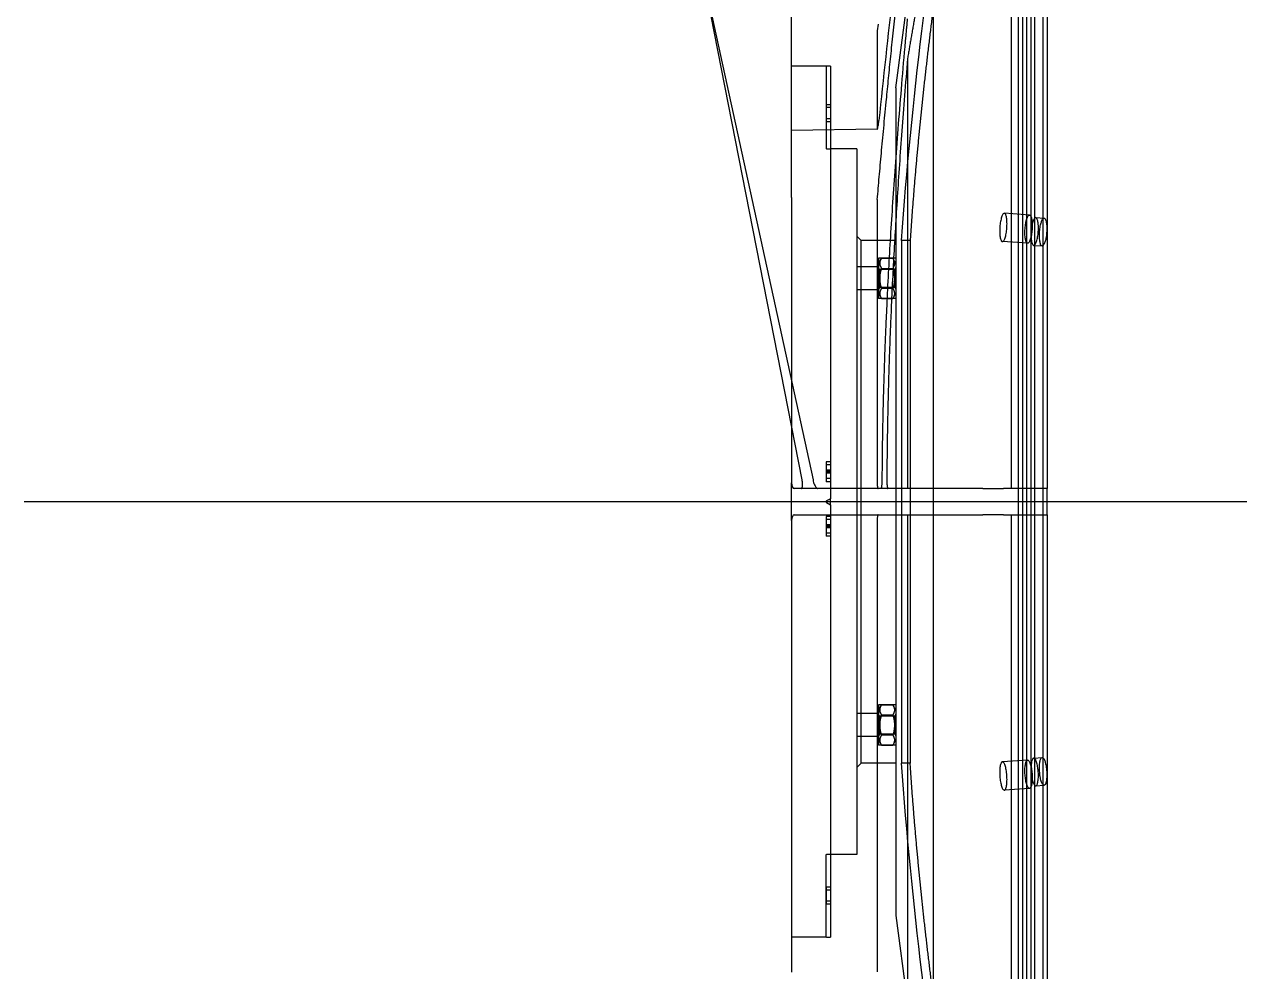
# Model space of a CAD drawing. Header units: millimetres. Extents: x -139278 to 641613, y -260926 to 217780.
# Drawn here: x 49511.4 to 49818.4, y 13520.9 to 13760.2 of the extents above; entities that cross this region are included whole.
import ezdxf

# ---------------------------------------------------------------- set-up
doc = ezdxf.new("R2010")
doc.units = ezdxf.units.MM

msp = doc.modelspace()

# ---------------------------------------------------------------- linework, layer by layer
for p, q in [((49760.667, 13914.578), (49760.667, 13642.898)), ((49769.729, 13914.578), (49769.729, 13642.898)), ((49766.567, 13911.118), (49766.567, 13368.078)), ((49768.647, 13910.56), (49768.647, 13368.635)), ((49763.509, 13899.706), (49763.509, 13379.489)), ((49765.59, 13899.149), (49765.59, 13380.047)), ((49762.427, 13895.669), (49762.427, 13383.527)), ((49764.508, 13895.111), (49764.508, 13384.084)), ((49731.559, 13744.098), (49740.972, 13815.598)), ((49740.972, 13815.598), (49740.972, 13463.598)), ((49707.868, 13645.098), (49682.983, 13771.857)), ((49682.999, 13771.922), (49710.612, 13645.098)), ((49705.159, 13716.426), (49705.159, 13767.45)), ((49726.785, 13757.967), (49726.785, 13734.115)), ((49713.946, 13749.598), (49705.159, 13749.598)), ((49713.946, 13749.598), (49713.946, 13728.698)), ((49715.059, 13749.595), (49715.059, 13640.368)), ((49734.485, 13751.516), (49734.485, 13642.898)), ((49731.559, 13744.098), (49731.559, 13535.098)), ((49715.059, 13739.838), (49713.959, 13739.838)), ((49713.959, 13739.838), (49713.959, 13739.111)), ((49715.059, 13739.111), (49713.959, 13739.111)), ((49713.959, 13739.111), (49713.959, 13736.252)), ((49715.059, 13736.252), (49713.959, 13736.252)), ((49713.959, 13736.252), (49713.959, 13735.524)), ((49715.059, 13735.524), (49713.959, 13735.524)), ((49726.845, 13733.666), (49705.159, 13733.348)), ((49714.056, 13728.698), (49713.946, 13728.698)), ((49714.056, 13728.698), (49715.059, 13728.698)), ((49721.659, 13728.698), (49715.059, 13728.698)), ((49721.659, 13728.698), (49721.659, 13550.498)), ((49705.159, 13716.426), (49705.159, 13715.028)), ((49705.159, 13715.028), (49705.159, 13658.895)), ((49726.785, 13714.529), (49726.785, 13644.998)), ((49765.315, 13711.985), (49758.94, 13712.427)), ((49766.859, 13711.351), (49768.985, 13711.205)), ((49722.759, 13705.598), (49721.659, 13706.698)), ((49731.559, 13705.598), (49722.759, 13705.598)), ((49722.759, 13573.598), (49722.759, 13705.598)), ((49735.139, 13705.598), (49732.934, 13705.598)), ((49732.934, 13705.598), (49732.934, 13573.598)), ((49735.139, 13705.598), (49735.139, 13573.598)), ((49764.82, 13704.852), (49758.445, 13705.294)), ((49766.362, 13704.329), (49768.489, 13704.183)), ((49727.159, 13701.077), (49727.159, 13690.902)), ((49731.559, 13701.077), (49727.159, 13701.077)), ((49727.159, 13699.73), (49727.934, 13701.072)), ((49727.934, 13701.072), (49730.784, 13701.072)), ((49731.559, 13699.73), (49730.784, 13701.072)), ((49727.159, 13698.905), (49721.659, 13698.905)), ((49727.434, 13698.263), (49727.159, 13698.74)), ((49727.434, 13698.263), (49727.434, 13695.99)), ((49731.284, 13698.263), (49727.434, 13698.263)), ((49727.934, 13698.531), (49730.784, 13698.531)), ((49731.284, 13698.263), (49731.559, 13698.74)), ((49731.284, 13695.99), (49731.284, 13698.263)), ((49727.434, 13695.99), (49727.434, 13693.716)), ((49731.284, 13693.716), (49731.284, 13695.99)), ((49727.159, 13693.075), (49721.659, 13693.075)), ((49727.434, 13693.716), (49727.159, 13693.24)), ((49727.159, 13692.25), (49727.934, 13690.908)), ((49731.559, 13690.902), (49727.159, 13690.902)), ((49731.284, 13693.716), (49727.434, 13693.716)), ((49730.784, 13693.449), (49727.934, 13693.449)), ((49727.934, 13690.908), (49730.784, 13690.908)), ((49731.559, 13692.25), (49730.784, 13690.908)), ((49731.284, 13693.716), (49731.559, 13693.24)), ((49705.159, 13658.895), (49705.159, 13644.998)), ((49715.059, 13649.69), (49713.959, 13649.69)), ((49713.959, 13649.69), (49713.959, 13647.537)), ((49715.059, 13648.948), (49713.959, 13648.948)), ((49705.159, 13644.998), (49705.159, 13644.367)), ((49715.059, 13647.537), (49713.959, 13647.537)), ((49713.959, 13647.537), (49713.959, 13646.79)), ((49715.059, 13647.462), (49713.959, 13647.462)), ((49715.059, 13647.166), (49713.959, 13647.166)), ((49715.059, 13646.877), (49713.959, 13646.877)), ((49715.059, 13646.79), (49713.959, 13646.79)), ((49713.959, 13646.79), (49713.959, 13644.659)), ((49715.059, 13645.447), (49713.959, 13645.447)), ((49705.159, 13634.829), (49705.159, 13644.367)), ((49707.602, 13642.898), (49705.817, 13642.898)), ((49708.3, 13642.898), (49707.602, 13642.898)), ((49711.091, 13642.898), (49708.3, 13642.898)), ((49711.789, 13642.898), (49711.091, 13642.898)), ((49753.492, 13642.898), (49711.789, 13642.898)), ((49715.059, 13644.659), (49713.959, 13644.659)), ((49753.492, 13642.898), (49758.734, 13642.898)), ((49769.729, 13642.898), (49758.734, 13642.898)), ((49769.729, 13639.598), (49769.729, 13642.898)), ((50077.718, 13639.598), (49511.411, 13639.598)), ((50122.096, 13639.598), (49554.668, 13639.598)), ((49715.059, 13640.368), (49714.056, 13639.788)), ((49714.056, 13639.407), (49715.059, 13638.828)), ((49715.059, 13639.598), (49715.059, 13640.368)), ((49715.059, 13638.828), (49715.059, 13639.598)), ((49715.059, 13638.828), (49715.059, 13529.6)), ((49769.729, 13636.298), (49769.729, 13639.598)), ((49705.817, 13636.298), (49753.492, 13636.298)), ((49715.059, 13635.894), (49713.959, 13635.894)), ((49713.959, 13635.894), (49713.959, 13633.741)), ((49734.485, 13636.298), (49734.485, 13462.338)), ((49758.734, 13636.298), (49753.492, 13636.298)), ((49758.734, 13636.298), (49769.729, 13636.298)), ((49760.667, 13636.298), (49760.667, 13364.618)), ((49769.729, 13636.298), (49769.729, 13364.618)), ((49705.159, 13634.829), (49705.159, 13634.198)), ((49705.159, 13634.198), (49705.159, 13520.921)), ((49715.059, 13635.151), (49713.959, 13635.151)), ((49715.059, 13633.741), (49713.959, 13633.741)), ((49713.959, 13633.741), (49713.959, 13632.994)), ((49715.059, 13633.665), (49713.959, 13633.665)), ((49715.059, 13633.369), (49713.959, 13633.369)), ((49715.059, 13633.08), (49713.959, 13633.08)), ((49715.059, 13632.994), (49713.959, 13632.994)), ((49713.959, 13632.994), (49713.959, 13630.863)), ((49726.785, 13634.198), (49726.785, 13520.921)), ((49715.059, 13631.651), (49713.959, 13631.651)), ((49715.059, 13630.863), (49713.959, 13630.863)), ((49727.159, 13588.293), (49727.159, 13578.118)), ((49731.559, 13588.293), (49727.159, 13588.293)), ((49727.159, 13586.946), (49727.934, 13588.288)), ((49727.934, 13588.288), (49730.784, 13588.288)), ((49731.559, 13586.946), (49730.784, 13588.288)), ((49727.159, 13586.121), (49721.659, 13586.121)), ((49727.434, 13585.48), (49727.159, 13585.956)), ((49727.434, 13585.48), (49727.434, 13583.206)), ((49731.284, 13585.48), (49727.434, 13585.48)), ((49727.934, 13585.747), (49730.784, 13585.747)), ((49731.284, 13585.48), (49731.559, 13585.956)), ((49731.284, 13583.206), (49731.284, 13585.48)), ((49727.434, 13580.932), (49727.159, 13580.456)), ((49727.434, 13583.206), (49727.434, 13580.932)), ((49731.284, 13580.932), (49727.434, 13580.932)), ((49730.784, 13580.665), (49727.934, 13580.665)), ((49731.284, 13580.932), (49731.284, 13583.206)), ((49731.284, 13580.932), (49731.559, 13580.456)), ((49727.159, 13580.291), (49721.659, 13580.291)), ((49727.159, 13579.466), (49727.934, 13578.124)), ((49731.559, 13578.118), (49727.159, 13578.118)), ((49727.934, 13578.124), (49730.784, 13578.124)), ((49731.559, 13579.466), (49730.784, 13578.124)), ((49764.82, 13574.344), (49758.445, 13573.902)), ((49766.362, 13574.867), (49768.489, 13575.013)), ((49722.759, 13573.598), (49721.659, 13572.498)), ((49731.559, 13573.598), (49722.759, 13573.598)), ((49735.139, 13573.598), (49732.934, 13573.598)), ((49765.315, 13567.211), (49758.94, 13566.769)), ((49766.859, 13567.844), (49768.985, 13567.99)), ((49713.946, 13550.498), (49714.056, 13550.498)), ((49713.946, 13529.598), (49713.946, 13550.498)), ((49715.059, 13550.498), (49714.056, 13550.498)), ((49721.659, 13550.498), (49715.059, 13550.498)), ((49715.059, 13542.275), (49713.959, 13542.275)), ((49713.959, 13542.275), (49713.959, 13541.548)), ((49715.059, 13541.548), (49713.959, 13541.548)), ((49713.959, 13541.548), (49713.959, 13538.689)), ((49715.059, 13538.689), (49713.959, 13538.689)), ((49713.959, 13538.689), (49713.959, 13537.961)), ((49715.059, 13537.961), (49713.959, 13537.961)), ((49731.559, 13535.098), (49740.972, 13463.598)), ((49713.946, 13529.598), (49705.159, 13529.598)), ((49705.159, 13520.921), (49705.159, 13520.798))]:
    msp.add_line(p, q)
for centre, radius, start, end in [((50752.967, 13633.29), 1022.625, 164.044595, 175.945195), ((54203.794, 13264.021), 4501.342, 173.160546, 173.982952), ((49789.981, 13751.324), 63.545, 172.00804, 173.99895), ((49743.991, 13714.406), 17.206, 174.9639, 179.58916), ((49714.166, 13639.598), 0.22, 120, 240), ((50752.967, 13645.906), 1022.625, 184.054805, 195.955405)]:
    msp.add_arc(centre, radius, start, end)
for centre, major_axis, ratio, start_param, end_param in [((49713.726, 13639.598), (-190.526, 0), 0.5773503, 4.7053889, 4.7106569), ((49705.817, 13645.098), (0, -2.2), 0.3172187, 5.0511942, 6.2831853), ((49705.817, 13634.098), (0, -2.2), 0.3172187, 3.1415927, 4.3735838), ((49713.726, 13639.598), (-190.526, 0), 0.5773503, 1.5725284, 1.5777964)]:
    msp.add_ellipse(centre, major_axis=major_axis, ratio=ratio, start_param=start_param, end_param=end_param)
for points, weights in [([(49726.851, 13715.916), (49729.407, 13746.205), (49734.485, 13791.244)], [1, 0.915548377019, 0.783989142945]), ([(49738.36, 13773.248), (49736.251, 13761.956), (49734.485, 13751.516)], [0.998264603804, 1, 0.998264603804]), ([(49728.104, 13645.098), (49728.379, 13694.096), (49734.485, 13761.533)], [1, 0.991941545502, 0.841586867965]), ([(49734.485, 13751.516), (49729.506, 13691.602), (49729.261, 13645.098)], [0.873946575148, 0.993289207972, 1]), ([(49727.934, 13698.531), (49727.201, 13699.801), (49727.934, 13701.072)], [0.866025403784, 1, 0.866025403784]), ([(49730.784, 13701.072), (49731.518, 13699.801), (49730.784, 13698.531)], [0.866025403785, 1, 0.866025403785]), ([(49727.934, 13693.449), (49727.201, 13695.99), (49727.934, 13698.531)], [0.866025403784, 1, 0.866025403784]), ([(49730.784, 13698.531), (49731.518, 13695.99), (49730.784, 13693.449)], [0.866025403784, 1, 0.866025403784]), ([(49727.934, 13690.908), (49727.201, 13692.178), (49727.934, 13693.449)], [0.866025403784, 1, 0.866025403784]), ([(49730.784, 13693.449), (49731.518, 13692.178), (49730.784, 13690.908)], [0.866025403785, 1, 0.866025403785]), ([(49727.934, 13585.747), (49727.201, 13587.017), (49727.934, 13588.288)], [0.866025403784, 1, 0.866025403784]), ([(49730.784, 13588.288), (49731.518, 13587.017), (49730.784, 13585.747)], [0.866025403785, 1, 0.866025403785]), ([(49727.934, 13580.665), (49727.201, 13583.206), (49727.934, 13585.747)], [0.866025403784, 1, 0.866025403784]), ([(49730.784, 13585.747), (49731.518, 13583.206), (49730.784, 13580.665)], [0.866025403784, 1, 0.866025403784]), ([(49727.934, 13578.124), (49727.201, 13579.394), (49727.934, 13580.665)], [0.866025403784, 1, 0.866025403784]), ([(49730.784, 13580.665), (49731.518, 13579.394), (49730.784, 13578.124)], [0.866025403785, 1, 0.866025403785])]:
    msp.add_rational_spline(points, weights, degree=2)
for points in [[(49740.974, 13764.267), (49740.154, 13757.767)], [(49740.154, 13757.767), (49739.375, 13751.261)], [(49739.375, 13751.261), (49738.636, 13744.75)], [(49738.636, 13744.75), (49737.938, 13738.235)], [(49737.938, 13738.235), (49737.284, 13731.715)], [(49737.284, 13731.715), (49736.675, 13725.191)], [(49736.675, 13725.191), (49736.113, 13718.664)], [(49736.113, 13718.664), (49735.601, 13712.132)], [(49735.601, 13712.132), (49735.139, 13705.598)], [(49735.601, 13567.063), (49735.139, 13573.598)], [(49736.113, 13560.532), (49735.601, 13567.063)], [(49736.675, 13554.004), (49736.113, 13560.532)], [(49737.284, 13547.48), (49736.675, 13554.004)], [(49737.938, 13540.961), (49737.284, 13547.48)], [(49738.636, 13534.445), (49737.938, 13540.961)], [(49739.375, 13527.935), (49738.636, 13534.445)], [(49740.154, 13521.429), (49739.375, 13527.935)], [(49740.974, 13514.928), (49740.154, 13521.429)]]:
    msp.add_open_spline(points, degree=1)
for points, knots in [([(49713.946, 13749.598), (49713.946, 13749.598), (49713.951, 13749.598), (49713.974, 13749.598), (49713.99, 13749.598), (49714.023, 13749.598), (49714.039, 13749.598), (49714.056, 13749.598)], [0, 0, 0, 0, 0.07533736, 0.07533736, 0.15067472, 0.15067472, 0.20131971, 0.20131971, 0.20131971, 0.20131971]), ([(49726.785, 13734.115), (49726.785, 13733.943), (49726.792, 13733.816), (49726.821, 13733.668), (49726.842, 13733.648), (49726.895, 13733.718), (49726.927, 13733.808), (49726.996, 13734.088), (49727.034, 13734.277), (49727.104, 13734.696), (49727.136, 13734.914), (49727.197, 13735.38), (49727.226, 13735.625), (49727.252, 13735.872)], [0, 0, 0, 0, 0.7748179, 0.7748179, 1.5508146, 1.5508146, 2.3329848, 2.3329848, 3.1226992, 3.1226992, 3.8000328, 3.8000328, 4.4768367, 4.4768367, 4.4768367, 4.4768367]), ([(49758.681, 13705.396), (49758.623, 13705.343), (49758.564, 13705.309), (49758.445, 13705.286), (49758.386, 13705.298), (49758.273, 13705.368), (49758.219, 13705.427), (49758.118, 13705.585), (49758.072, 13705.685), (49757.991, 13705.912), (49757.952, 13706.048), (49757.885, 13706.359), (49757.855, 13706.534), (49757.808, 13706.912), (49757.79, 13707.115), (49757.767, 13707.535), (49757.762, 13707.752), (49757.762, 13708.182), (49757.767, 13708.41), (49757.79, 13708.874), (49757.808, 13709.111), (49757.855, 13709.579), (49757.885, 13709.809), (49757.952, 13710.249), (49757.991, 13710.458), (49758.072, 13710.842), (49758.118, 13711.031), (49758.219, 13711.381), (49758.273, 13711.544), (49758.386, 13711.832), (49758.445, 13711.957), (49758.564, 13712.163), (49758.623, 13712.243), (49758.739, 13712.361), (49758.8, 13712.402), (49758.921, 13712.435), (49758.98, 13712.428), (49759.095, 13712.366), (49759.15, 13712.311), (49759.252, 13712.158), (49759.299, 13712.059), (49759.381, 13711.833), (49759.42, 13711.697), (49759.488, 13711.384), (49759.518, 13711.208), (49759.565, 13710.826), (49759.583, 13710.62), (49759.607, 13710.194), (49759.612, 13709.973), (49759.612, 13709.536), (49759.607, 13709.304), (49759.583, 13708.832), (49759.565, 13708.591), (49759.518, 13708.116), (49759.488, 13707.882), (49759.42, 13707.437), (49759.381, 13707.225), (49759.299, 13706.837), (49759.252, 13706.648), (49759.15, 13706.296), (49759.095, 13706.134), (49758.98, 13705.849), (49758.921, 13705.726), (49758.8, 13705.526), (49758.739, 13705.45), (49758.681, 13705.396)], [0, 0, 0, 0, 0.6068562, 0.6068562, 1.2137124, 1.2137124, 1.8205685, 1.8205685, 2.4274247, 2.4274247, 3.0342809, 3.0342809, 3.6411371, 3.6411371, 4.2479932, 4.2479932, 4.8548494, 4.8548494, 5.4617056, 5.4617056, 6.0685617, 6.0685617, 6.6754179, 6.6754179, 7.2822741, 7.2822741, 7.8891302, 7.8891302, 8.4959864, 8.4959864, 9.1028426, 9.1028426, 9.7096988, 9.7096988, 10.3270814, 10.3270814, 10.9444641, 10.9444641, 11.5618468, 11.5618468, 12.1792294, 12.1792294, 12.7966121, 12.7966121, 13.4139947, 13.4139947, 14.0313774, 14.0313774, 14.6487601, 14.6487601, 15.2661427, 15.2661427, 15.8835254, 15.8835254, 16.500908, 16.500908, 17.1182907, 17.1182907, 17.7356733, 17.7356733, 18.353056, 18.353056, 18.9704387, 18.9704387, 19.5878213, 19.5878213, 19.5878213, 19.5878213]), ([(49765.056, 13704.954), (49765.115, 13705.007), (49765.175, 13705.084), (49765.296, 13705.284), (49765.355, 13705.407), (49765.47, 13705.692), (49765.525, 13705.854), (49765.627, 13706.205), (49765.674, 13706.395), (49765.756, 13706.783), (49765.795, 13706.994), (49765.863, 13707.44), (49765.893, 13707.674), (49765.94, 13708.149), (49765.958, 13708.39), (49765.982, 13708.862), (49765.987, 13709.094), (49765.987, 13709.531), (49765.982, 13709.752), (49765.958, 13710.178), (49765.94, 13710.384), (49765.893, 13710.766), (49765.863, 13710.942), (49765.795, 13711.255), (49765.756, 13711.391), (49765.674, 13711.617), (49765.627, 13711.715), (49765.525, 13711.869), (49765.47, 13711.924), (49765.355, 13711.986), (49765.296, 13711.993), (49765.175, 13711.959), (49765.115, 13711.919), (49764.998, 13711.801), (49764.939, 13711.72), (49764.82, 13711.514), (49764.761, 13711.389), (49764.648, 13711.102), (49764.594, 13710.939), (49764.493, 13710.588), (49764.447, 13710.4), (49764.366, 13710.016), (49764.327, 13709.807), (49764.26, 13709.367), (49764.23, 13709.137), (49764.183, 13708.669), (49764.166, 13708.432), (49764.142, 13707.967), (49764.137, 13707.74), (49764.137, 13707.31), (49764.142, 13707.093), (49764.166, 13706.673), (49764.183, 13706.469), (49764.23, 13706.092), (49764.26, 13705.917), (49764.327, 13705.606), (49764.366, 13705.47), (49764.447, 13705.243), (49764.493, 13705.143), (49764.594, 13704.985), (49764.648, 13704.926), (49764.761, 13704.856), (49764.82, 13704.844), (49764.939, 13704.867), (49764.998, 13704.901), (49765.056, 13704.954)], [0, 0, 0, 0, 0.6174165, 0.6174165, 1.234833, 1.234833, 1.8522496, 1.8522496, 2.4696661, 2.4696661, 3.0870826, 3.0870826, 3.7044991, 3.7044991, 4.3219156, 4.3219156, 4.9393321, 4.9393321, 5.5567487, 5.5567487, 6.1741652, 6.1741652, 6.7915817, 6.7915817, 7.4089982, 7.4089982, 8.0264147, 8.0264147, 8.6438312, 8.6438312, 9.2612478, 9.2612478, 9.8786643, 9.8786643, 10.4854867, 10.4854867, 11.0923091, 11.0923091, 11.6991315, 11.6991315, 12.3059539, 12.3059539, 12.9127763, 12.9127763, 13.5195987, 13.5195987, 14.1264211, 14.1264211, 14.7332435, 14.7332435, 15.3400659, 15.3400659, 15.9468883, 15.9468883, 16.5537107, 16.5537107, 17.1605331, 17.1605331, 17.7673555, 17.7673555, 18.374178, 18.374178, 18.9810004, 18.9810004, 19.5878228, 19.5878228, 19.5878228, 19.5878228]), ([(49765.783, 13705.513), (49765.772, 13705.582), (49765.761, 13705.654), (49765.726, 13705.937), (49765.707, 13706.162), (49765.686, 13706.578), (49765.682, 13706.762), (49765.682, 13706.961), (49765.682, 13706.972), (49765.682, 13707.027), (49765.682, 13707.071), (49765.685, 13707.292), (49765.69, 13707.47), (49765.714, 13707.926), (49765.737, 13708.202), (49765.819, 13708.927), (49765.892, 13709.361), (49766.071, 13710.135), (49766.177, 13710.469), (49766.406, 13710.994), (49766.529, 13711.179), (49766.767, 13711.366), (49766.88, 13711.376), (49767.086, 13711.239), (49767.177, 13711.101), (49767.345, 13710.669), (49767.416, 13710.362), (49767.493, 13709.781), (49767.513, 13709.551), (49767.535, 13709.129), (49767.54, 13708.945), (49767.541, 13708.733), (49767.541, 13708.712), (49767.54, 13708.668), (49767.54, 13708.646), (49767.54, 13708.579), (49767.539, 13708.534), (49767.537, 13708.384), (49767.533, 13708.279), (49767.518, 13707.919), (49767.5, 13707.664), (49767.433, 13706.972), (49767.37, 13706.548), (49767.207, 13705.756), (49767.107, 13705.4), (49766.884, 13704.819), (49766.763, 13704.601), (49766.523, 13704.346), (49766.406, 13704.303), (49766.192, 13704.382), (49766.096, 13704.494), (49765.917, 13704.878), (49765.839, 13705.163), (49765.783, 13705.513)], [0, 0, 0, 0, 0.2529956, 0.2529956, 0.9663527, 0.9663527, 1.4989147, 1.4989147, 1.5293335, 1.5293335, 1.6541167, 1.6541167, 2.1459253, 2.1459253, 2.9003651, 2.9003651, 4.1619618, 4.1619618, 5.4230124, 5.4230124, 6.6900829, 6.6900829, 7.8823067, 7.8823067, 9.009085, 9.009085, 10.2836925, 10.2836925, 11.0168108, 11.0168108, 11.5535534, 11.5535534, 11.6146509, 11.6146509, 11.6760431, 11.6760431, 11.8028207, 11.8028207, 12.0929517, 12.0929517, 12.7899269, 12.7899269, 13.9980449, 13.9980449, 15.2532223, 15.2532223, 16.5237029, 16.5237029, 17.7342775, 17.7342775, 18.8768427, 18.8768427, 20.1555065, 20.1555065, 20.1555065, 20.1555065]), ([(49767.907, 13705.378), (49767.958, 13705.059), (49768.026, 13704.794), (49768.198, 13704.378), (49768.304, 13704.243), (49768.534, 13704.154), (49768.656, 13704.201), (49768.894, 13704.465), (49769.007, 13704.669), (49769.213, 13705.195), (49769.304, 13705.506), (49769.471, 13706.255), (49769.542, 13706.697), (49769.619, 13707.422), (49769.64, 13707.691), (49769.662, 13708.154), (49769.666, 13708.348), (49769.667, 13708.56), (49769.667, 13708.582), (49769.667, 13708.647), (49769.667, 13708.691), (49769.663, 13708.932), (49769.656, 13709.122), (49769.629, 13709.531), (49769.607, 13709.744), (49769.526, 13710.294), (49769.453, 13710.586), (49769.272, 13711.016), (49769.166, 13711.148), (49768.936, 13711.234), (49768.813, 13711.184), (49768.574, 13710.914), (49768.461, 13710.707), (49768.256, 13710.175), (49768.165, 13709.862), (49767.998, 13709.107), (49767.928, 13708.661), (49767.853, 13707.937), (49767.834, 13707.674), (49767.813, 13707.217), (49767.808, 13707.024), (49767.808, 13706.824), (49767.808, 13706.813), (49767.808, 13706.78), (49767.808, 13706.759), (49767.808, 13706.693), (49767.809, 13706.649), (49767.813, 13706.406), (49767.822, 13706.212), (49767.852, 13705.795), (49767.876, 13705.577), (49767.907, 13705.378)], [0, 0, 0, 0, 1.158218, 1.158218, 2.4193284, 2.4193284, 3.686201, 3.686201, 4.8782773, 4.8782773, 6.0049417, 6.0049417, 7.2794613, 7.2794613, 8.0117335, 8.0117335, 8.5484637, 8.5484637, 8.6095988, 8.6095988, 8.7346907, 8.7346907, 9.2968634, 9.2968634, 9.9936232, 9.9936232, 11.2513062, 11.2513062, 12.5115318, 12.5115318, 13.7827315, 13.7827315, 14.978122, 14.978122, 16.1069591, 16.1069591, 17.3881952, 17.3881952, 18.1066556, 18.1066556, 18.6406896, 18.6406896, 18.6711209, 18.6711209, 18.7324551, 18.7324551, 18.8584768, 18.8584768, 19.431821, 19.431821, 20.1552096, 20.1552096, 20.1552096, 20.1552096]), ([(49707.602, 13642.898), (49707.649, 13642.898), (49707.693, 13642.913), (49707.802, 13642.994), (49707.86, 13643.087), (49707.943, 13643.343), (49707.969, 13643.495), (49707.994, 13643.835), (49707.994, 13644.017), (49707.974, 13644.371), (49707.957, 13644.538), (49707.923, 13644.785), (49707.911, 13644.862), (49707.888, 13644.992), (49707.878, 13645.045), (49707.868, 13645.098)], [0, 0, 0, 0, 0.4240732, 0.4240732, 1.1368351, 1.1368351, 1.7763489, 1.7763489, 2.358265, 2.358265, 2.8349445, 2.8349445, 3.0487213, 3.0487213, 3.1957418, 3.1957418, 3.1957418, 3.1957418]), ([(49710.612, 13645.098), (49710.614, 13645.089), (49710.616, 13645.079), (49710.627, 13645.029), (49710.637, 13644.989), (49710.662, 13644.884), (49710.678, 13644.82), (49710.743, 13644.578), (49710.796, 13644.405), (49710.939, 13643.996), (49711.033, 13643.775), (49711.246, 13643.365), (49711.364, 13643.19), (49711.589, 13642.958), (49711.695, 13642.898), (49711.789, 13642.898)], [0, 0, 0, 0, 0.0257589, 0.0257589, 0.1394761, 0.1394761, 0.3204866, 0.3204866, 0.8312182, 0.8312182, 1.5906671, 1.5906671, 2.4746476, 2.4746476, 3.3262513, 3.3262513, 3.3262513, 3.3262513]), ([(49726.785, 13644.998), (49726.785, 13644.861), (49726.787, 13644.721), (49726.794, 13644.443), (49726.799, 13644.306), (49726.814, 13644.043), (49726.823, 13643.918), (49726.844, 13643.687), (49726.856, 13643.582), (49726.882, 13643.396), (49726.896, 13643.308), (49726.928, 13643.156), (49726.944, 13643.091), (49726.98, 13642.988), (49726.998, 13642.951), (49727.033, 13642.907), (49727.049, 13642.898), (49727.064, 13642.898)], [0, 0, 0, 0, 0.3719525, 0.3719525, 0.743905, 0.743905, 1.1158575, 1.1158575, 1.48781, 1.48781, 1.8633412, 1.8633412, 2.2388724, 2.2388724, 2.6144036, 2.6144036, 2.9351591, 2.9351591, 2.9351591, 2.9351591]), ([(49727.804, 13642.898), (49727.807, 13642.898), (49727.809, 13642.898), (49727.83, 13642.902), (49727.849, 13642.919), (49727.887, 13642.984), (49727.906, 13643.031), (49727.942, 13643.152), (49727.959, 13643.227), (49727.991, 13643.398), (49728.006, 13643.495), (49728.032, 13643.699), (49728.044, 13643.814), (49728.065, 13644.062), (49728.074, 13644.196), (49728.089, 13644.474), (49728.095, 13644.619), (49728.101, 13644.876), (49728.103, 13644.988), (49728.104, 13645.098)], [0, 0, 0, 0, 0.0523535, 0.0523535, 0.4359984, 0.4359984, 0.8196433, 0.8196433, 1.2032882, 1.2032882, 1.5869331, 1.5869331, 1.9686676, 1.9686676, 2.3504022, 2.3504022, 2.7321368, 2.7321368, 3.0275904, 3.0275904, 3.0275904, 3.0275904]), ([(49729.261, 13645.098), (49729.261, 13645.069), (49729.261, 13645.04), (49729.261, 13644.875), (49729.263, 13644.734), (49729.27, 13644.455), (49729.276, 13644.317), (49729.29, 13644.053), (49729.299, 13643.927), (49729.32, 13643.696), (49729.332, 13643.59), (49729.358, 13643.402), (49729.372, 13643.314), (49729.404, 13643.161), (49729.421, 13643.095), (49729.456, 13642.991), (49729.475, 13642.953), (49729.509, 13642.908), (49729.526, 13642.898), (49729.542, 13642.898)], [0, 0, 0, 0, 0.078163, 0.078163, 0.4507293, 0.4507293, 0.8232957, 0.8232957, 1.195862, 1.195862, 1.5684283, 1.5684283, 1.9445751, 1.9445751, 2.3207218, 2.3207218, 2.6968685, 2.6968685, 3.0255838, 3.0255838, 3.0255838, 3.0255838]), ([(49727.064, 13636.298), (49727.049, 13636.298), (49727.033, 13636.288), (49726.998, 13636.245), (49726.98, 13636.207), (49726.944, 13636.104), (49726.928, 13636.039), (49726.896, 13635.887), (49726.882, 13635.8), (49726.856, 13635.614), (49726.844, 13635.508), (49726.823, 13635.278), (49726.814, 13635.153), (49726.799, 13634.89), (49726.794, 13634.752), (49726.787, 13634.474), (49726.785, 13634.334), (49726.785, 13634.198)], [0, 0, 0, 0, 0.3207555, 0.3207555, 0.6962867, 0.6962867, 1.0718179, 1.0718179, 1.447349, 1.447349, 1.8193015, 1.8193015, 2.191254, 2.191254, 2.5632065, 2.5632065, 2.9351591, 2.9351591, 2.9351591, 2.9351591]), ([(49765.056, 13567.336), (49765.115, 13567.277), (49765.175, 13567.236), (49765.296, 13567.202), (49765.355, 13567.209), (49765.47, 13567.271), (49765.525, 13567.326), (49765.627, 13567.48), (49765.674, 13567.578), (49765.756, 13567.805), (49765.795, 13567.941), (49765.863, 13568.253), (49765.893, 13568.43), (49765.94, 13568.811), (49765.958, 13569.017), (49765.982, 13569.444), (49765.987, 13569.664), (49765.987, 13570.102), (49765.982, 13570.333), (49765.958, 13570.806), (49765.94, 13571.047), (49765.893, 13571.521), (49765.863, 13571.755), (49765.795, 13572.201), (49765.756, 13572.413), (49765.674, 13572.801), (49765.627, 13572.99), (49765.525, 13573.342), (49765.47, 13573.504), (49765.355, 13573.789), (49765.296, 13573.912), (49765.175, 13574.111), (49765.115, 13574.188), (49764.998, 13574.295), (49764.939, 13574.329), (49764.82, 13574.351), (49764.761, 13574.34), (49764.648, 13574.269), (49764.594, 13574.211), (49764.493, 13574.053), (49764.447, 13573.953), (49764.366, 13573.725), (49764.327, 13573.589), (49764.26, 13573.278), (49764.23, 13573.104), (49764.183, 13572.726), (49764.166, 13572.523), (49764.142, 13572.103), (49764.137, 13571.886), (49764.137, 13571.456), (49764.142, 13571.228), (49764.166, 13570.763), (49764.183, 13570.526), (49764.23, 13570.059), (49764.26, 13569.828), (49764.327, 13569.388), (49764.366, 13569.179), (49764.447, 13568.795), (49764.493, 13568.607), (49764.594, 13568.256), (49764.648, 13568.094), (49764.761, 13567.806), (49764.82, 13567.681), (49764.939, 13567.475), (49764.998, 13567.394), (49765.056, 13567.336)], [0, 0, 0, 0, 0.6174165, 0.6174165, 1.234833, 1.234833, 1.8522496, 1.8522496, 2.4696661, 2.4696661, 3.0870826, 3.0870826, 3.7044991, 3.7044991, 4.3219156, 4.3219156, 4.9393321, 4.9393321, 5.5567487, 5.5567487, 6.1741652, 6.1741652, 6.7915817, 6.7915817, 7.4089982, 7.4089982, 8.0264147, 8.0264147, 8.6438312, 8.6438312, 9.2612478, 9.2612478, 9.8786643, 9.8786643, 10.4854867, 10.4854867, 11.0923091, 11.0923091, 11.6991315, 11.6991315, 12.3059539, 12.3059539, 12.9127763, 12.9127763, 13.5195987, 13.5195987, 14.1264211, 14.1264211, 14.7332435, 14.7332435, 15.3400659, 15.3400659, 15.9468883, 15.9468883, 16.5537107, 16.5537107, 17.1605331, 17.1605331, 17.7673555, 17.7673555, 18.374178, 18.374178, 18.9810004, 18.9810004, 19.5878228, 19.5878228, 19.5878228, 19.5878228]), ([(49765.775, 13570.659), (49765.767, 13570.729), (49765.759, 13570.8), (49765.725, 13571.129), (49765.706, 13571.39), (49765.686, 13571.844), (49765.682, 13572.036), (49765.682, 13572.236), (49765.682, 13572.246), (49765.682, 13572.301), (49765.682, 13572.345), (49765.684, 13572.486), (49765.686, 13572.582), (49765.698, 13572.898), (49765.713, 13573.11), (49765.768, 13573.634), (49765.818, 13573.921), (49765.958, 13574.433), (49766.051, 13574.635), (49766.264, 13574.87), (49766.382, 13574.898), (49766.621, 13574.772), (49766.74, 13574.627), (49766.962, 13574.197), (49767.064, 13573.923), (49767.255, 13573.238), (49767.34, 13572.821), (49767.451, 13572.05), (49767.486, 13571.717), (49767.524, 13571.166), (49767.533, 13570.952), (49767.54, 13570.651), (49767.541, 13570.563), (49767.541, 13570.289), (49767.536, 13570.107), (49767.517, 13569.695), (49767.498, 13569.47), (49767.427, 13568.897), (49767.36, 13568.588), (49767.191, 13568.114), (49767.09, 13567.955), (49766.865, 13567.814), (49766.743, 13567.835), (49766.504, 13568.052), (49766.388, 13568.238), (49766.176, 13568.735), (49766.08, 13569.035), (49765.905, 13569.766), (49765.829, 13570.201), (49765.775, 13570.659)], [0, 0, 0, 0, 0.1961421, 0.1961421, 0.9083607, 0.9083607, 1.4406475, 1.4406475, 1.471068, 1.471068, 1.5958941, 1.5958941, 1.8739057, 1.8739057, 2.528346, 2.528346, 3.5993478, 3.5993478, 4.849922, 4.849922, 6.1193595, 6.1193595, 7.3406143, 7.3406143, 8.4935314, 8.4935314, 9.7762918, 9.7762918, 10.693216, 10.693216, 11.281182, 11.281182, 11.5281032, 11.5281032, 12.0535552, 12.0535552, 12.761851, 12.761851, 14.004865, 14.004865, 15.2614568, 15.2614568, 16.532235, 16.532235, 17.7388483, 17.7388483, 18.8778325, 18.8778325, 20.1553137, 20.1553137, 20.1553137, 20.1553137]), ([(49767.9, 13570.819), (49767.951, 13570.381), (49768.022, 13569.963), (49768.199, 13569.201), (49768.305, 13568.868), (49768.534, 13568.344), (49768.657, 13568.16), (49768.895, 13567.975), (49769.008, 13567.966), (49769.213, 13568.104), (49769.305, 13568.243), (49769.472, 13568.676), (49769.543, 13568.984), (49769.619, 13569.564), (49769.64, 13569.794), (49769.662, 13570.215), (49769.666, 13570.4), (49769.667, 13570.612), (49769.667, 13570.633), (49769.667, 13570.699), (49769.666, 13570.744), (49769.663, 13570.99), (49769.656, 13571.195), (49769.629, 13571.656), (49769.606, 13571.911), (49769.525, 13572.613), (49769.452, 13573.044), (49769.271, 13573.814), (49769.166, 13574.146), (49768.935, 13574.667), (49768.812, 13574.849), (49768.574, 13575.03), (49768.46, 13575.036), (49768.255, 13574.892), (49768.164, 13574.75), (49767.998, 13574.31), (49767.928, 13573.998), (49767.853, 13573.415), (49767.833, 13573.189), (49767.813, 13572.772), (49767.808, 13572.587), (49767.808, 13572.388), (49767.808, 13572.377), (49767.808, 13572.355), (49767.808, 13572.345), (49767.808, 13572.289), (49767.808, 13572.244), (49767.812, 13571.997), (49767.82, 13571.791), (49767.848, 13571.327), (49767.87, 13571.071), (49767.9, 13570.819)], [0, 0, 0, 0, 1.2216475, 1.2216475, 2.4828075, 2.4828075, 3.7494849, 3.7494849, 4.9414002, 4.9414002, 6.0679184, 6.0679184, 7.3423659, 7.3423659, 8.0737231, 8.0737231, 8.6102259, 8.6102259, 8.671365, 8.671365, 8.796491, 8.796491, 9.3590126, 9.3590126, 10.0567139, 10.0567139, 11.3141558, 11.3141558, 12.5744227, 12.5744227, 13.8454626, 13.8454626, 15.0407204, 15.0407204, 16.169437, 16.169437, 17.4503561, 17.4503561, 18.1681895, 18.1681895, 18.7020696, 18.7020696, 18.7325015, 18.7325015, 18.762969, 18.762969, 18.8884288, 18.8884288, 19.4536177, 19.4536177, 20.1556436, 20.1556436, 20.1556436, 20.1556436]), ([(49758.681, 13566.894), (49758.623, 13566.952), (49758.564, 13567.033), (49758.445, 13567.239), (49758.386, 13567.364), (49758.273, 13567.651), (49758.219, 13567.814), (49758.118, 13568.165), (49758.072, 13568.353), (49757.991, 13568.737), (49757.952, 13568.946), (49757.885, 13569.386), (49757.855, 13569.617), (49757.808, 13570.084), (49757.79, 13570.321), (49757.767, 13570.786), (49757.762, 13571.014), (49757.762, 13571.443), (49757.767, 13571.66), (49757.79, 13572.081), (49757.808, 13572.284), (49757.855, 13572.662), (49757.885, 13572.836), (49757.952, 13573.147), (49757.991, 13573.283), (49758.072, 13573.511), (49758.118, 13573.611), (49758.219, 13573.769), (49758.273, 13573.827), (49758.386, 13573.898), (49758.445, 13573.909), (49758.564, 13573.887), (49758.623, 13573.852), (49758.739, 13573.746), (49758.8, 13573.669), (49758.921, 13573.469), (49758.98, 13573.346), (49759.095, 13573.062), (49759.15, 13572.899), (49759.252, 13572.548), (49759.299, 13572.358), (49759.381, 13571.971), (49759.42, 13571.759), (49759.488, 13571.313), (49759.518, 13571.079), (49759.565, 13570.605), (49759.583, 13570.364), (49759.607, 13569.891), (49759.612, 13569.66), (49759.612, 13569.222), (49759.607, 13569.002), (49759.583, 13568.575), (49759.565, 13568.369), (49759.518, 13567.987), (49759.488, 13567.811), (49759.42, 13567.499), (49759.381, 13567.363), (49759.299, 13567.136), (49759.252, 13567.038), (49759.15, 13566.884), (49759.095, 13566.829), (49758.98, 13566.767), (49758.921, 13566.76), (49758.8, 13566.794), (49758.739, 13566.834), (49758.681, 13566.894)], [0, 0, 0, 0, 0.6068562, 0.6068562, 1.2137124, 1.2137124, 1.8205685, 1.8205685, 2.4274247, 2.4274247, 3.0342809, 3.0342809, 3.6411371, 3.6411371, 4.2479932, 4.2479932, 4.8548494, 4.8548494, 5.4617056, 5.4617056, 6.0685617, 6.0685617, 6.6754179, 6.6754179, 7.2822741, 7.2822741, 7.8891302, 7.8891302, 8.4959864, 8.4959864, 9.1028426, 9.1028426, 9.7096988, 9.7096988, 10.3270814, 10.3270814, 10.9444641, 10.9444641, 11.5618468, 11.5618468, 12.1792294, 12.1792294, 12.7966121, 12.7966121, 13.4139947, 13.4139947, 14.0313774, 14.0313774, 14.6487601, 14.6487601, 15.2661427, 15.2661427, 15.8835254, 15.8835254, 16.500908, 16.500908, 17.1182907, 17.1182907, 17.7356733, 17.7356733, 18.353056, 18.353056, 18.9704387, 18.9704387, 19.5878213, 19.5878213, 19.5878213, 19.5878213]), ([(49714.056, 13529.598), (49714.039, 13529.598), (49714.023, 13529.598), (49713.99, 13529.598), (49713.974, 13529.598), (49713.951, 13529.598), (49713.946, 13529.598), (49713.946, 13529.598)], [0, 0, 0, 0, 0.05064499, 0.05064499, 0.12598235, 0.12598235, 0.20131971, 0.20131971, 0.20131971, 0.20131971])]:
    msp.add_open_spline(points, degree=3, knots=knots)

doc.saveas('drawing.dxf')
